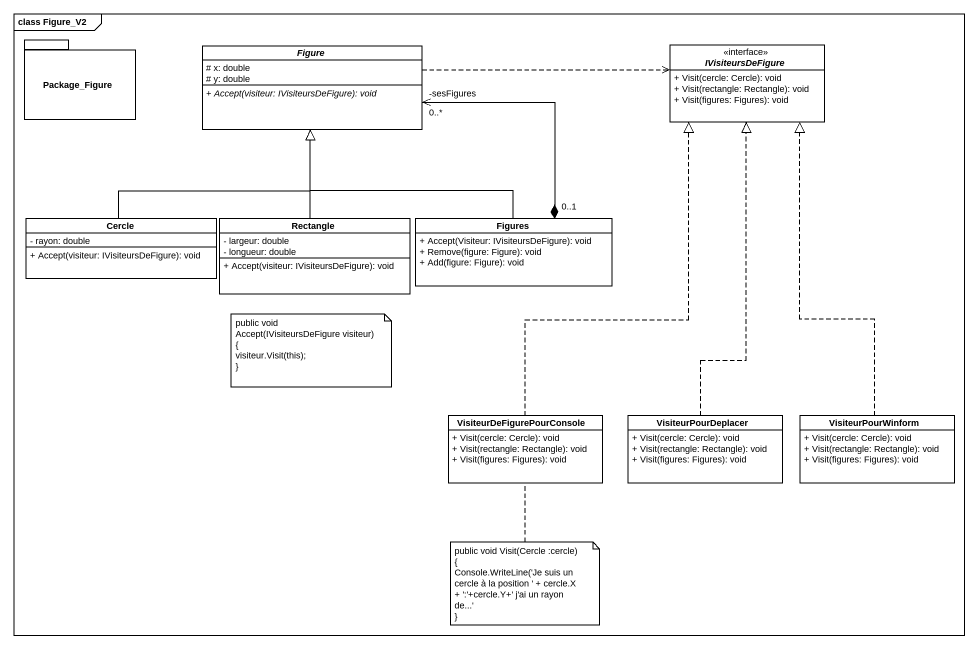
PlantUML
@startuml
mainframe class Figure_V2
hide circle
hide empty members
skinparam classAttributeIconSize 0
package Package_Figure {
}
abstract class Figure {
  # x: double
  # y: double
  {abstract} + Accept(visiteur: IVisiteursDeFigure): void
}
interface IVisiteursDeFigure <<interface>> {
  + Visit(cercle: Cercle): void
  + Visit(rectangle: Rectangle): void
  + Visit(figures: Figures): void
}
class Cercle {
  - rayon: double
  + Accept(visiteur: IVisiteursDeFigure): void
}
class "Rectangle" as Rectangle_ {
  - largeur: double
  - longueur: double
  + Accept(visiteur: IVisiteursDeFigure): void
}
class Figures {
  + Accept(Visiteur: IVisiteursDeFigure): void
  + Remove(figure: Figure): void
  + Add(figure: Figure): void
}
class VisiteurDeFigurePourConsole {
  + Visit(cercle: Cercle): void
  + Visit(rectangle: Rectangle): void
  + Visit(figures: Figures): void
}
class VisiteurPourDeplacer {
  + Visit(cercle: Cercle): void
  + Visit(rectangle: Rectangle): void
  + Visit(figures: Figures): void
}
class VisiteurPourWinform {
  + Visit(cercle: Cercle): void
  + Visit(rectangle: Rectangle): void
  + Visit(figures: Figures): void
}
Figure .right.> IVisiteursDeFigure
Figure "-sesFigures\n0..*" <--* "0..1" Figures
Cercle -up-|> Figure
Rectangle_ -up-|> Figure
Figures -up-|> Figure
VisiteurDeFigurePourConsole .up.|> IVisiteursDeFigure
VisiteurPourDeplacer .up.|> IVisiteursDeFigure
VisiteurPourWinform .up.|> IVisiteursDeFigure
note as N1
  public void Accept(IVisiteursDeFigure visiteur)
  {
  visiteur.Visit(this);
  ~}
end note
note bottom of VisiteurDeFigurePourConsole
  public void Visit(Cercle :cercle)
  {
  Console.WriteLine('Je suis un cercle à la position ' + cercle.X + ':'+cercle.Y+' j'ai un rayon de...'
  ~}
end note
@enduml
